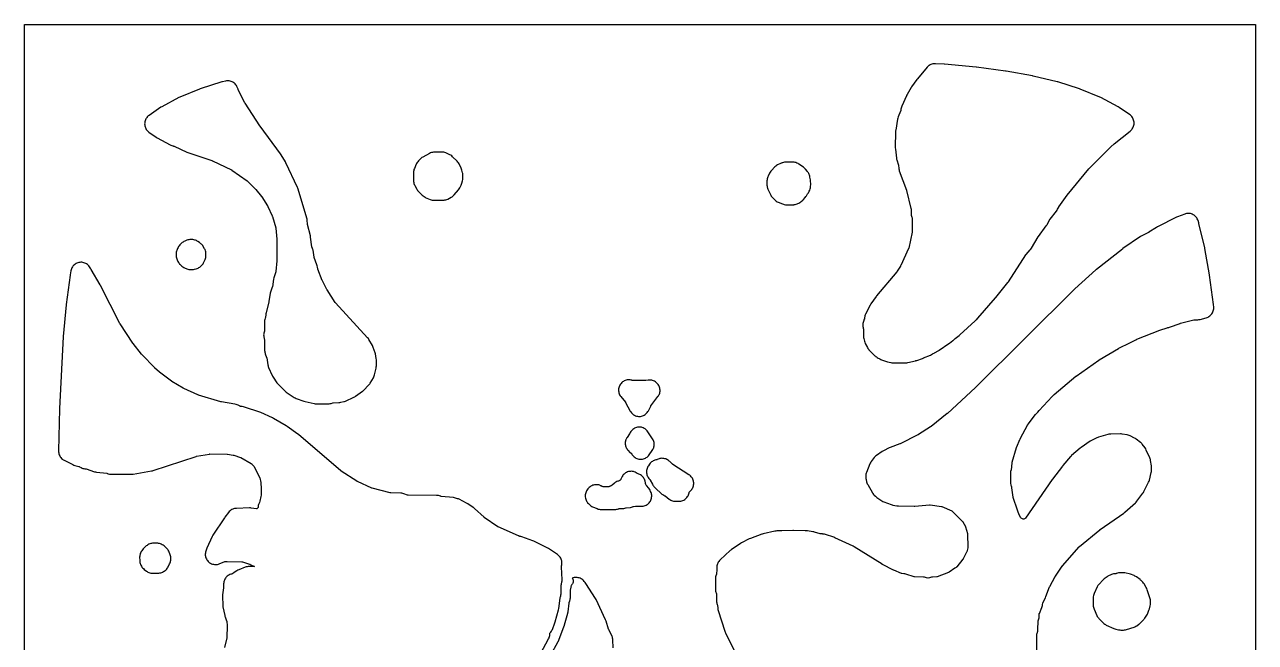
# Model space of a CAD drawing. Header units: millimetres. Extents: x 0 to 300, y 0 to 300.
# Drawn here: x 0 to 300, y 149.5 to 300 of the extents above; entities that cross this region are included whole.
import ezdxf

# ---------------------------------------------------------------- set-up
doc = ezdxf.new("R2010")
doc.units = ezdxf.units.MM
doc.layers.add('CUT', color=7, linetype='CONTINUOUS')

msp = doc.modelspace()

# ---------------------------------------------------------------- linework, layer by layer
at = {"layer": 'CUT'}
for points in [[(0, 0.0614), (0, 299.9386), (0.0029, 299.9971), (0.0614, 300), (299.9341, 300), (299.9926, 299.9971), (299.9954, 299.9386), (299.9954, 0.0614), (299.9926, 0.0029), (299.9341, 0), (0.0614, 0), (0.0029, 0.0029)], [(205.4371, 221.3111), (205.5585, 221.0992), (205.7, 220.9001), (205.7192, 220.8779), (205.7234, 220.8722), (205.77, 220.8195), (205.8602, 220.7157), (205.8821, 220.6929), (205.8894, 220.6846), (205.9189, 220.6545), (206.8856, 219.6463), (207.0473, 219.4921), (207.106, 219.4455), (207.2255, 219.3336), (207.3979, 219.1985), (207.4401, 219.1711), (207.4648, 219.1521), (207.6525, 219.0323), (207.6936, 219.011), (207.8402, 218.9047), (208.0792, 218.7512), (208.334, 218.6259), (208.3887, 218.6027), (208.4856, 218.5456), (208.666, 218.4488), (208.8538, 218.3672), (209.866, 217.9755), (210.0897, 217.9008), (210.3194, 217.8476), (211.0993, 217.7052), (211.3979, 217.6501), (211.6143, 217.6199), (211.6228, 217.6195), (211.6234, 217.6194), (211.6414, 217.6185), (211.7094, 217.615), (211.7104, 217.6149), (211.7176, 217.6146), (211.8326, 217.6087), (211.8733, 217.6084), (211.9333, 217.606), (212.0907, 217.6067), (214.0154, 217.5921), (214.1143, 217.5933), (214.2401, 217.5973), (214.2564, 217.5973), (214.2956, 217.5991), (214.8003, 217.6153), (215.0581, 217.6369), (215.3122, 217.685), (217.1233, 218.1262), (217.2173, 218.1563), (217.4349, 218.2147), (218.8879, 218.6983), (219.0715, 218.7675), (219.126, 218.7905), (220.7782, 219.4887), (221.0565, 219.6273), (221.3294, 219.7851), (221.4558, 219.8434), (221.6819, 219.9782), (221.7981, 220.0561), (222.8078, 220.6399), (222.9483, 220.7275), (225.3064, 222.308), (225.4604, 222.4199), (226.232, 223.0271), (226.3823, 223.1278), (226.6552, 223.3393), (226.8515, 223.5145), (227.7917, 224.2543), (227.8016, 224.262), (227.8042, 224.2641), (227.8147, 224.2724), (227.8169, 224.2741), (227.8185, 224.2753), (227.9666, 224.4015), (231.6825, 227.8254), (231.9734, 228.085), (232.0714, 228.1837), (232.0923, 228.203), (232.2781, 228.3934), (232.2965, 228.4144), (232.3801, 228.5003), (236.6789, 233.4129), (236.7562, 233.5057), (236.757, 233.5066), (236.7578, 233.5076), (239.6479, 237.1513), (239.7883, 237.347), (244.0281, 243.9009), (244.0308, 243.9049), (244.0752, 243.9638), (244.0861, 243.9765), (245.1337, 245.1544), (245.2841, 245.3407), (245.4159, 245.5406), (247.0438, 248.2855), (247.0787, 248.3408), (247.1165, 248.394), (249.0386, 250.9493), (249.167, 251.1373), (249.2778, 251.3362), (249.8669, 252.5172), (249.8767, 252.5355), (249.9252, 252.6108), (249.9379, 252.6272), (251.4903, 254.5333), (251.6551, 254.7605), (251.7933, 255.0048), (252.0617, 255.5481), (252.064, 255.5526), (252.1029, 255.6183), (252.1126, 255.6327), (254.0933, 258.424), (254.1109, 258.4478), (259.4246, 264.8613), (264.791, 270.2155), (265.5851, 270.9246), (269.4938, 274.0802), (269.6764, 274.2431), (269.8423, 274.423), (269.9898, 274.6183), (270.1174, 274.8271), (270.2241, 275.0474), (270.3087, 275.277), (270.3704, 275.5138), (270.4087, 275.7555), (270.4232, 275.9999), (270.4137, 276.2444), (270.3804, 276.4868), (270.3235, 276.7249), (270.2436, 276.9562), (270.1415, 277.1786), (270.0181, 277.39), (269.8746, 277.5882), (269.7124, 277.7715), (269.5331, 277.9381), (269.3384, 278.0863), (269.3142, 278.103), (269.3141, 278.103), (266.7952, 279.8325), (266.5556, 279.978), (262.2905, 282.2502), (262.0649, 282.3563), (257.3251, 284.3031), (257.1256, 284.3754), (251.8408, 286.0382), (251.6705, 286.0852), (245.8132, 287.4824), (245.6721, 287.5118), (239.2173, 288.663), (239.1029, 288.6807), (232.0273, 289.607), (231.9363, 289.6172), (224.2172, 290.3414), (224.1461, 290.3471), (222.0597, 290.4829), (221.8265, 290.4872), (221.5939, 290.4697), (221.3639, 290.4306), (221.1386, 290.3703), (220.9199, 290.2892), (220.7097, 290.1881), (220.5098, 290.0678), (220.3221, 289.9294), (220.148, 289.7742), (219.9891, 289.6034), (217.6336, 286.8206), (217.5123, 286.6653), (216.2153, 284.8624), (216.2146, 284.8614), (216.0808, 284.6546), (215.0922, 282.9482), (214.9772, 282.7245), (214.9751, 282.7197), (214.9587, 282.6879), (213.8004, 280.1209), (213.7081, 279.8854), (213.6402, 279.6418), (213.5972, 279.3926), (213.5971, 279.3919), (213.5542, 279.0373), (213.5516, 279.0195), (213.5434, 278.9819), (213.5316, 278.9452), (213.5249, 278.9286), (212.9256, 277.5354), (212.8228, 277.2499), (212.7554, 276.9541), (212.3175, 274.298), (212.2943, 274.1151), (212.2845, 273.931), (212.2222, 270.0052), (212.2386, 269.6776), (212.4907, 267.5021), (212.5298, 267.2651), (212.5915, 267.0329), (212.992, 265.7725), (212.9981, 265.751), (213.0162, 265.6562), (213.0184, 265.634), (213.0567, 265.0863), (213.0839, 264.8536), (213.1328, 264.6245), (213.2029, 264.401), (214.9247, 259.6969), (214.945, 259.6365), (214.9621, 259.575), (216.0461, 255.2192), (216.0504, 255.1998), (216.0622, 255.1151), (216.0634, 255.0953), (216.1038, 253.8764), (216.128, 253.603), (216.1819, 253.3339), (216.265, 253.0724), (216.3244, 252.9159), (216.3301, 252.8999), (216.3399, 252.8647), (216.3432, 252.8287), (216.3436, 252.8115), (216.3471, 249.6031), (216.3466, 249.5835), (216.338, 249.4996), (216.3345, 249.4803), (215.515, 245.5747), (215.51, 245.554), (215.4811, 245.4668), (215.4728, 245.4472), (213.562, 241.3171), (213.5301, 241.2533), (213.4945, 241.1915), (212.6981, 239.9015), (212.6498, 239.8292), (212.5963, 239.7606), (207.6625, 233.8922), (207.5547, 233.7545), (206.2911, 232.0182), (206.1774, 231.8477), (206.078, 231.6684), (204.9809, 229.4821), (204.8899, 229.2786), (204.8174, 229.0678), (204.7639, 228.8513), (204.73, 228.6309), (204.7056, 228.4063), (204.7024, 228.3836), (204.6797, 228.2872), (204.6725, 228.2654), (204.455, 227.6746), (204.3804, 227.4356), (204.3301, 227.1904), (204.3045, 226.9413), (204.304, 226.6909), (204.3285, 226.4418), (204.3779, 226.1963), (204.4258, 226.0074), (204.4304, 225.9866), (204.4428, 225.8953), (204.4439, 225.874), (204.4825, 224.0701), (204.5027, 223.8016), (204.5517, 223.5368), (204.7056, 222.8993), (204.7065, 222.8957), (204.7917, 222.6157), (204.9091, 222.3476)], [(29.2551, 275.8539), (29.2654, 275.6133), (29.2988, 275.3748), (29.3551, 275.1406), (29.4335, 274.9129), (29.5336, 274.6939), (29.6542, 274.4854), (29.7944, 274.2896), (29.9527, 274.1081), (30.1278, 273.9427), (30.318, 273.795), (32.0663, 272.5668), (32.3145, 272.4133), (35.4522, 270.7171), (35.6623, 270.6159), (35.8809, 270.5348), (36.1061, 270.4743), (36.2884, 270.4343), (36.3085, 270.4294), (36.3931, 270.4008), (36.412, 270.3926), (39.5606, 268.9271), (39.8189, 268.824), (45.6573, 266.861), (45.7217, 266.8373), (45.7847, 266.8098), (50.4138, 264.6324), (50.4187, 264.63), (50.4916, 264.588), (50.5075, 264.5774), (54.2668, 261.9268), (54.2711, 261.9237), (54.333, 261.8723), (54.3463, 261.8597), (56.3131, 259.91), (56.3554, 259.8659), (56.3954, 259.8196), (57.7728, 258.1409), (57.8183, 258.0818), (57.86, 258.0199), (59.2044, 255.8847), (59.2477, 255.8101), (59.2855, 255.7326), (60.3279, 253.3803), (60.3564, 253.3101), (60.3804, 253.2382), (61.2017, 250.4858), (61.2063, 250.4691), (61.221, 250.396), (61.2232, 250.3788), (61.5028, 247.7582), (61.5078, 247.695), (61.5095, 247.6317), (61.5095, 242.5539), (61.5079, 242.4912), (61.5029, 242.4287), (61.2317, 239.8586), (61.2293, 239.8403), (61.2132, 239.7625), (61.2082, 239.7448), (60.7685, 238.3278), (60.6897, 237.9948), (60.3848, 236.1515), (60.3811, 236.1322), (60.3587, 236.0507), (60.3521, 236.0323), (59.9909, 235.1069), (59.9025, 234.8357), (59.8456, 234.5561), (59.5604, 232.5871), (59.549, 232.521), (59.5338, 232.4557), (58.8411, 229.8127), (58.7893, 229.564), (58.763, 229.3113), (58.7334, 228.754), (58.7319, 228.7354), (58.7258, 228.6956), (58.7158, 228.6567), (58.7098, 228.639), (58.6414, 228.4526), (58.5603, 228.1865), (58.5092, 227.9131), (58.4888, 227.6357), (58.4504, 225.4638), (58.4502, 225.4584), (58.4449, 225.4064), (58.4397, 225.3798), (58.4336, 225.3564), (58.3586, 225.0969), (58.3042, 224.8696), (58.2714, 224.6383), (58.2603, 224.4049), (58.271, 224.1714), (58.3035, 223.94), (58.4491, 223.1667), (58.45, 223.1614), (58.4586, 223.0805), (58.4594, 223.062), (58.5022, 220.6087), (58.5151, 220.3943), (58.5464, 220.1818), (58.5959, 219.9728), (58.6631, 219.7688), (58.9744, 218.9446), (58.9805, 218.9272), (59.0012, 218.8503), (59.0047, 218.8322), (59.2922, 217.1065), (59.3356, 216.9), (59.3963, 216.6979), (59.4738, 216.5016), (60.3502, 214.5307), (60.4516, 214.3279), (60.571, 214.1351), (61.5017, 212.7742), (61.6433, 212.5867), (61.8019, 212.4134), (63.5885, 210.6355), (63.7854, 210.4592), (63.9999, 210.3048), (65.7366, 209.1881), (65.9708, 209.0547), (66.218, 208.9474), (68.0631, 208.2619), (68.4089, 208.1611), (70.5511, 207.701), (70.8075, 207.6597), (71.0668, 207.6453), (74.0046, 207.6344), (74.2476, 207.6454), (74.4883, 207.6799), (74.7246, 207.7376), (75.1289, 207.8575), (75.1341, 207.8589), (75.184, 207.8694), (75.2102, 207.8725), (75.2339, 207.8738), (76.5848, 207.9157), (76.8476, 207.9378), (77.1066, 207.9874), (77.7757, 208.1527), (77.9905, 208.216), (78.1988, 208.2984), (80.242, 209.2141), (80.4714, 209.3315), (80.6875, 209.4718), (82.3684, 210.6911), (82.5298, 210.8186), (82.6801, 210.959), (83.8534, 212.1482), (83.9944, 212.3036), (84.1218, 212.4703), (84.2348, 212.6471), (85.005, 213.9713), (85.1178, 214.1893), (85.2088, 214.4174), (85.2769, 214.6532), (85.6767, 216.3453), (85.7233, 216.6012), (85.743, 216.8607), (85.7724, 218.0952), (85.7641, 218.3676), (85.7261, 218.6374), (85.503, 219.7714), (85.4201, 220.0842), (84.9833, 221.3857), (84.8903, 221.6223), (84.7737, 221.8483), (83.9337, 223.2908), (83.7837, 223.5187), (83.6098, 223.729), (75.7542, 232.2344), (75.7505, 232.2386), (75.699, 232.3045), (75.6883, 232.3202), (73.7125, 235.3876), (73.6804, 235.4405), (73.651, 235.4949), (72.5842, 237.6033), (72.5611, 237.6516), (72.5403, 237.7009), (71.4619, 240.4115), (71.4561, 240.427), (71.4458, 240.4613), (71.4393, 240.4935), (71.4359, 240.5175), (71.3893, 240.9248), (71.3375, 241.2201), (71.2506, 241.5072), (70.611, 243.2386), (70.6052, 243.2555), (70.5855, 243.3301), (70.5821, 243.3477), (70.3041, 245.03), (70.2573, 245.2504), (70.1909, 245.4658), (70.1054, 245.6743), (70.0509, 245.7919), (70.0432, 245.8095), (70.0298, 245.8485), (70.0204, 245.8886), (70.0174, 245.9075), (69.715, 248.2546), (69.6542, 248.5671), (68.9326, 251.3283), (68.9282, 251.3471), (68.9155, 251.4291), (68.9141, 251.4483), (68.8707, 252.2973), (68.8381, 252.5921), (68.7707, 252.8809), (66.6751, 259.9443), (66.6122, 260.1295), (66.5349, 260.3093), (63.6464, 266.3662), (63.5512, 266.5466), (62.5442, 268.2787), (62.3917, 268.5103), (57.393, 275.2577), (57.372, 275.287), (57.3518, 275.317), (53.7463, 280.856), (53.7111, 280.9135), (53.6792, 280.973), (52.0893, 284.1514), (52.068, 284.1962), (52.0487, 284.2418), (51.8483, 284.7425), (51.7498, 284.9584), (51.6312, 285.164), (51.4937, 285.3574), (51.3384, 285.5369), (51.1669, 285.7009), (50.9806, 285.8478), (50.7811, 285.9765), (50.5704, 286.0856), (50.3503, 286.1743), (50.1227, 286.2417), (49.8898, 286.2872), (49.6536, 286.3104), (49.4163, 286.3112), (49.18, 286.2894), (48.9468, 286.2453), (48.246, 286.078), (48.0757, 286.031), (42.8172, 284.3754), (42.6173, 284.303), (37.8427, 282.34), (37.6182, 282.2343), (33.424, 280.0004), (33.184, 279.8547), (30.3398, 277.9015), (30.1481, 277.7557), (29.9712, 277.5922), (29.811, 277.4125), (29.6688, 277.2181), (29.5459, 277.011), (29.4435, 276.793), (29.3626, 276.5661), (29.3039, 276.3326), (29.268, 276.0944)], [(96.9071, 258.4505), (97.1179, 258.2599), (97.349, 258.0944), (97.6051, 257.9322), (97.8264, 257.8073), (98.0592, 257.7056), (98.8838, 257.394), (99.0989, 257.3237), (99.3196, 257.2731), (99.5439, 257.2427), (99.7701, 257.2327), (101.997, 257.2352), (102.2322, 257.2466), (102.4653, 257.28), (102.6942, 257.3352), (102.9169, 257.4117), (103.1314, 257.5088), (103.9604, 257.9323), (104.175, 258.0556), (104.3764, 258.1996), (104.5625, 258.3628), (104.7316, 258.5436), (105.7702, 259.7709), (105.9465, 260.0058), (106.0939, 260.2598), (106.395, 260.8566), (106.5067, 261.1125), (106.5891, 261.3793), (106.7332, 261.9586), (106.7877, 262.251), (106.8071, 262.5477), (106.8115, 263.3234), (106.8042, 263.5292), (106.78, 263.7337), (106.739, 263.9355), (106.5931, 264.5281), (106.5092, 264.8007), (106.3948, 265.0619), (105.8823, 266.0716), (105.7525, 266.2973), (105.6, 266.5082), (105.4263, 266.7022), (104.3212, 267.8142), (104.1108, 268.0032), (103.8804, 268.1672), (103.6329, 268.3042), (102.8408, 268.6858), (102.6345, 268.774), (102.4211, 268.8433), (102.2023, 268.8933), (101.98, 268.9234), (101.7558, 268.9335), (99.9099, 268.9335), (99.6623, 268.9212), (99.4172, 268.8844), (99.1769, 268.8236), (98.9439, 268.7393), (98.7203, 268.6323), (97.0696, 267.7393), (96.8609, 267.6128), (96.6655, 267.4667), (96.4854, 267.3022), (95.9678, 266.7811), (95.8075, 266.6035), (95.6649, 266.4113), (95.5414, 266.2064), (95.438, 265.9906), (94.9965, 264.9437), (94.9109, 264.7083), (94.8493, 264.4656), (94.8122, 264.2179), (94.8001, 263.9677), (94.8038, 262.0146), (94.8154, 261.7787), (94.8493, 261.5448), (94.905, 261.3152), (94.9822, 261.0919), (95.0801, 260.8769), (95.5212, 260.0184), (95.6482, 259.7992), (95.7968, 259.594), (95.9654, 259.4049)], [(181.0558, 260.1867), (181.0593, 260.1723), (181.1333, 259.9544), (181.227, 259.7443), (181.8728, 258.459), (182.0049, 258.2276), (182.1609, 258.0117), (182.3389, 257.8135), (182.3414, 257.8111), (182.8526, 257.2998), (183.0315, 257.1375), (183.2252, 256.9931), (183.4319, 256.8682), (183.6497, 256.7637), (184.6932, 256.3241), (184.7008, 256.3209), (184.935, 256.2357), (185.1765, 256.1742), (185.423, 256.1371), (185.672, 256.1247), (187.2689, 256.125), (187.5203, 256.1378), (187.5995, 256.1499), (187.6274, 256.1513), (187.8556, 256.1846), (188.0799, 256.2389), (188.2981, 256.3135), (188.5086, 256.408), (188.7381, 256.524), (188.931, 256.6325), (189.1135, 256.7576), (189.2842, 256.8983), (189.6543, 257.2319), (189.8215, 257.3976), (190.2915, 257.9093), (190.4439, 258.0919), (190.5782, 258.2881), (190.8569, 258.7399), (190.9187, 258.8215), (191.0604, 259.0589), (191.0798, 259.1014), (191.1189, 259.1648), (191.2586, 259.4245), (191.3668, 259.6989), (191.4643, 259.9965), (191.526, 260.2194), (191.5669, 260.447), (191.5866, 260.6774), (191.5983, 260.9774), (191.5997, 261.1223), (191.5838, 261.9598), (191.5639, 262.2303), (191.5148, 262.4971), (191.5071, 262.5293), (191.5031, 262.551), (191.4271, 262.8614), (191.41, 262.9328), (191.4081, 262.9393), (191.3686, 263.1005), (191.3073, 263.3106), (191.2279, 263.5145), (191.1309, 263.7107), (191.0397, 263.8767), (190.9312, 264.0558), (190.808, 264.2253), (190.3673, 264.7811), (190.2045, 264.9668), (190.0242, 265.1355), (189.8282, 265.2856), (188.7519, 266.0283), (188.5246, 266.1679), (188.2838, 266.2824), (188.2637, 266.2907), (188.0302, 266.3736), (187.7896, 266.4329), (187.5443, 266.4681), (187.2967, 266.4789), (185.4344, 266.4676), (185.2053, 266.4557), (184.9783, 266.4228), (184.7552, 266.3693), (184.538, 266.2955), (184.5181, 266.2866), (184.4914, 266.2776), (184.2754, 266.1808), (183.5352, 265.8058), (183.3039, 265.6728), (183.0882, 265.5158), (182.8904, 265.3368), (182.887, 265.3333), (182.0576, 264.4978), (181.8809, 264.2998), (181.7262, 264.0842), (181.5953, 263.8534), (181.2186, 263.0991), (181.2156, 263.0932), (181.1219, 262.8814), (181.0481, 262.662), (180.995, 262.4366), (180.963, 262.2073), (180.9523, 261.9759), (180.9524, 260.8945), (180.9632, 260.6634), (180.9952, 260.4344), (181.0483, 260.2093)], [(37.6335, 241.867), (37.7929, 241.6858), (37.7944, 241.6842), (38.1612, 241.3057), (38.3502, 241.1299), (38.5564, 240.9744), (38.7774, 240.8411), (39.0111, 240.7312), (39.5382, 240.5159), (39.764, 240.436), (39.9965, 240.3782), (40.2334, 240.3428), (40.4726, 240.3303), (40.7759, 240.3289), (40.9859, 240.3369), (41.1944, 240.3624), (41.4001, 240.4053), (41.8021, 240.507), (42.0413, 240.5804), (42.272, 240.6774), (42.4918, 240.797), (42.6985, 240.9379), (42.8875, 241.0811), (43.0642, 241.2282), (43.2266, 241.391), (43.3734, 241.568), (43.5033, 241.7577), (43.6153, 241.9585), (43.9369, 242.6038), (44.0298, 242.8139), (44.103, 243.0316), (44.156, 243.2551), (44.1882, 243.4825), (44.1994, 243.712), (44.2006, 244.1368), (44.1869, 244.4051), (44.1445, 244.6703), (44.0739, 244.9295), (43.9759, 245.1796), (43.8516, 245.4178), (43.5166, 245.9835), (43.4012, 246.1608), (43.2712, 246.3277), (43.1275, 246.483), (42.9871, 246.6226), (42.8064, 246.7854), (42.6108, 246.9299), (42.2579, 247.1649), (42.0701, 247.2784), (41.8731, 247.375), (41.6684, 247.4539), (41.5248, 247.5021), (41.2759, 247.5717), (41.0212, 247.6151), (40.7634, 247.6321), (40.5059, 247.6357), (40.2616, 247.6271), (40.0193, 247.5947), (39.7814, 247.5389), (39.55, 247.4601), (39.074, 247.2714), (38.8447, 247.1668), (38.627, 247.0397), (38.4233, 246.8913), (38.2355, 246.7232), (37.8398, 246.3312), (37.6695, 246.1444), (37.5189, 245.9414), (37.3895, 245.7242), (37.2828, 245.4951), (37.0882, 245.0154), (37.0837, 245.0044), (37.0036, 244.7757), (36.946, 244.5404), (36.9114, 244.3005), (36.9003, 244.0585), (36.9007, 243.889), (36.9125, 243.6523), (36.9466, 243.4178), (37.0028, 243.1876), (37.0088, 243.1703), (37.0118, 243.1583), (37.0886, 242.9391), (37.2697, 242.4903), (37.3706, 242.2712), (37.4923, 242.0627)], [(145.5443, 212.7811), (145.3727, 212.6022), (145.2198, 212.4073), (145.0868, 212.1982), (144.9753, 211.9769), (144.8861, 211.7457), (144.8203, 211.5068), (144.7785, 211.2625), (144.7611, 211.0154), (144.7682, 210.7677), (144.7998, 210.5219), (144.8556, 210.2805), (144.935, 210.0457), (145.0372, 209.82), (145.1613, 209.6055), (145.3061, 209.4044), (146.4258, 208.0004), (146.4291, 207.9962), (146.4748, 207.9282), (146.4842, 207.9121), (147.6192, 205.8514), (147.7488, 205.6414), (147.8984, 205.4452), (148.0667, 205.2647), (148.2519, 205.1017), (148.4523, 204.9577), (148.6659, 204.8342), (148.8906, 204.7323), (149.1243, 204.6531), (149.3646, 204.5973), (149.6093, 204.5655), (149.856, 204.5579), (150.1021, 204.5747), (150.3454, 204.6157), (150.5835, 204.6805), (150.8141, 204.7684), (151.0348, 204.8786), (151.2437, 205.0101), (151.4385, 205.1615), (151.6175, 205.3313), (151.7788, 205.518), (151.921, 205.7197), (152.0426, 205.9344), (152.6103, 207.0633), (152.6186, 207.0789), (152.6592, 207.1437), (152.6696, 207.158), (154.3708, 209.3769), (154.509, 209.5764), (154.6271, 209.7884), (154.7241, 210.0108), (154.7991, 210.2416), (154.8514, 210.4786), (154.8805, 210.7196), (154.886, 210.9622), (154.868, 211.2042), (154.8266, 211.4433), (154.7623, 211.6773), (154.6755, 211.9039), (154.5672, 212.1211), (154.4383, 212.3267), (154.2901, 212.5189), (154.124, 212.6958), (153.9415, 212.8558), (153.7444, 212.9973), (153.5344, 213.119), (153.3137, 213.2198), (153.0842, 213.2988), (152.8481, 213.3551), (152.6077, 213.3882), (152.3652, 213.3979), (152.123, 213.384), (152.0092, 213.3719), (151.3829, 213.3247), (151.3336, 213.322), (151.2842, 213.3214), (148.1132, 213.3455), (148.0919, 213.3463), (148.0003, 213.3574), (147.9794, 213.3618), (147.8424, 213.3946), (147.5989, 213.4402), (147.352, 213.4616), (147.1042, 213.4584), (146.858, 213.4306), (146.6157, 213.3787), (146.3798, 213.303), (146.1525, 213.2043), (145.9361, 213.0836), (145.7327, 212.942)], [(148.7988, 194.545), (149.0053, 194.4218), (149.2227, 194.319), (149.4489, 194.2375), (149.6819, 194.1782), (149.9196, 194.1415), (150.1596, 194.1278), (150.3999, 194.1373), (150.6381, 194.1698), (150.8722, 194.225), (151.0998, 194.3025), (151.319, 194.4014), (151.5276, 194.521), (151.7238, 194.6601), (151.9057, 194.8173), (152.0716, 194.9913), (152.2201, 195.1805), (152.9947, 196.2715), (153.1289, 196.4821), (153.2415, 196.7051), (153.3313, 196.9382), (153.3973, 197.1791), (153.439, 197.4254), (153.4558, 197.6746), (153.4478, 197.9243), (153.4148, 198.1719), (153.3574, 198.4149), (153.2759, 198.6511), (153.1713, 198.8779), (153.0446, 199.0931), (151.9044, 200.8257), (151.7603, 201.0228), (151.5978, 201.205), (151.4182, 201.3704), (151.2234, 201.5176), (151.0151, 201.645), (150.7954, 201.7515), (150.5664, 201.836), (150.3302, 201.8979), (150.0891, 201.9363), (149.8453, 201.9511), (149.6014, 201.9421), (149.3594, 201.9093), (149.1218, 201.853), (148.8909, 201.7738), (148.6687, 201.6725), (148.4575, 201.55), (148.2593, 201.4075), (148.0759, 201.2463), (147.9091, 201.068), (147.7605, 200.8743), (147.6315, 200.667), (147.5233, 200.4481), (147.5225, 200.4462), (147.5142, 200.4282), (147.474, 200.3565), (147.463, 200.3399), (146.8413, 199.4504), (146.7122, 199.2452), (146.7115, 199.2438), (146.7106, 199.2425), (146.675, 199.1711), (146.6035, 199.0284), (146.6024, 199.0255), (146.601, 199.0228), (146.5674, 198.9345), (146.5164, 198.8022), (146.5152, 198.7976), (146.5135, 198.7933), (146.4873, 198.6969), (146.4516, 198.5685), (146.4506, 198.5624), (146.4489, 198.5564), (146.4319, 198.4556), (146.4098, 198.3297), (146.4092, 198.3219), (146.4079, 198.3143), (146.4007, 198.2114), (146.3913, 198.088), (146.3915, 198.0786), (146.3908, 198.0694), (146.3938, 197.9661), (146.3963, 197.8456), (146.3976, 197.8347), (146.3979, 197.8239), (146.4109, 197.7217), (146.4247, 197.6048), (146.4274, 197.5925), (146.4289, 197.5803), (146.4518, 197.4805), (146.4764, 197.3679), (146.4807, 197.3545), (146.4838, 197.341), (146.5161, 197.2446), (146.5507, 197.1371), (146.5569, 197.1227), (146.5618, 197.1081), (146.603, 197.0163), (146.647, 196.9146), (146.6554, 196.8996), (146.6623, 196.8841), (146.7118, 196.7976), (146.7645, 196.7025), (146.7751, 196.687), (146.7843, 196.671), (146.8414, 196.5907), (146.9019, 196.5028), (146.915, 196.4872), (146.9266, 196.4709), (146.9906, 196.3975), (147.0581, 196.3173), (147.0737, 196.302), (147.0879, 196.2857), (147.1578, 196.2198), (147.2314, 196.1478), (147.2497, 196.1331), (147.2665, 196.1172), (147.3826, 196.0181), (147.3885, 196.0123), (147.9774, 195.4063), (147.989, 195.3938), (148.0337, 195.3392), (148.0436, 195.3254), (148.118, 195.2165), (148.2631, 195.0248), (148.426, 194.8479), (148.6051, 194.6875)], [(155.1446, 185.7574), (155.3351, 185.6222), (155.5373, 185.5054), (156.0413, 185.2448), (156.0579, 185.2357), (156.1237, 185.1933), (156.1389, 185.1819), (157.0919, 184.4307), (157.2832, 184.294), (157.4865, 184.1759), (157.7, 184.0773), (157.9219, 183.9993), (158.1501, 183.9425), (158.3826, 183.9073), (158.6174, 183.8942), (159.4628, 183.8867), (159.714, 183.8971), (159.9629, 183.9327), (160.2069, 183.9931), (160.4437, 184.0777), (160.6707, 184.1857), (160.8858, 184.3159), (161.0867, 184.4671), (161.2713, 184.6376), (161.438, 184.8259), (161.5848, 185.0299), (161.7105, 185.2477), (161.8136, 185.477), (161.8932, 185.7155), (161.9484, 185.9607), (161.9504, 185.9721), (161.954, 185.9902), (161.9638, 186.0266), (161.9862, 186.0569), (161.9982, 186.0709), (162.4517, 186.5777), (162.6031, 186.7643), (162.736, 186.9645), (162.849, 187.1766), (162.9411, 187.3985), (163.0114, 187.6282), (163.0595, 187.8637), (163.0846, 188.1026), (163.0868, 188.3429), (163.0658, 188.5822), (163.022, 188.8185), (162.9556, 189.0494), (162.8675, 189.2729), (162.7582, 189.487), (162.629, 189.6895), (162.4809, 189.8787), (162.3153, 190.0528), (162.1337, 190.2102), (161.9379, 190.3495), (157.9987, 192.8747), (157.9844, 192.8843), (157.9281, 192.9278), (157.9151, 192.9392), (157.2514, 193.5488), (157.1122, 193.6768), (157.099, 193.6888), (156.9148, 193.8424), (156.7168, 193.9776), (156.5067, 194.0933), (156.2864, 194.1882), (156.0581, 194.2617), (155.8238, 194.3129), (155.5857, 194.3414), (155.3459, 194.347), (155.1068, 194.3295), (154.8703, 194.2893), (154.6389, 194.2265), (154.4145, 194.1419), (154.1992, 194.0362), (154.1383, 194.0025), (154.095, 193.9975), (153.8659, 193.9597), (153.6412, 193.9008), (153.4229, 193.8213), (153.213, 193.7219), (153.0132, 193.6034), (152.8253, 193.467), (152.6508, 193.3136), (152.4914, 193.1448), (152.3482, 192.9618), (152.3309, 192.9374), (152.0455, 192.5354), (151.909, 192.3209), (151.7951, 192.0936), (151.7048, 191.856), (151.6391, 191.6104), (151.5987, 191.3594), (151.584, 191.1057), (151.5951, 190.8517), (151.632, 190.6002), (151.6942, 190.3537), (151.7811, 190.1148), (151.8919, 189.886), (152.0253, 189.6696), (152.18, 189.4679), (152.422, 189.1834), (152.437, 189.1647), (152.4917, 189.082), (152.5031, 189.0609), (153.0118, 188.0428), (153.1242, 187.8416), (153.2547, 187.6516), (153.4021, 187.4745), (153.9032, 186.9257), (154.0314, 186.7953), (154.9676, 185.9098)], [(136.7636, 184.4023), (136.8482, 184.1643), (136.9564, 183.9361), (137.087, 183.72), (137.2388, 183.5182), (137.4102, 183.3327), (137.6821, 183.0666), (137.8575, 182.9104), (138.0468, 182.7714), (138.2483, 182.6508), (138.4603, 182.5496), (139.565, 182.0844), (139.798, 181.9997), (140.0382, 181.9384), (140.2834, 181.9013), (140.3342, 181.8986), (140.3963, 181.8898), (140.6335, 181.8788), (143.8833, 181.8824), (144.1081, 181.8927), (144.331, 181.9233), (144.5503, 181.9737), (144.7642, 182.0437), (144.8566, 182.0786), (144.8757, 182.0853), (144.9181, 182.0962), (144.9614, 182.1025), (144.9817, 182.1038), (145.8555, 182.1354), (146.0888, 182.1548), (146.3192, 182.196), (146.5448, 182.2585), (146.6049, 182.2814), (147.6468, 182.3924), (147.8914, 182.4308), (148.1309, 182.4932), (148.3631, 182.5789), (148.3798, 182.5861), (148.9318, 182.6609), (149.6183, 182.6757), (150.3223, 182.6658), (150.5659, 182.6743), (150.8075, 182.7065), (151.0448, 182.762), (151.2756, 182.8404), (151.4976, 182.9409), (151.7089, 183.0625), (151.9072, 183.2041), (152.0909, 183.3644), (152.258, 183.5417), (152.4071, 183.7346), (152.5367, 183.941), (152.6456, 184.159), (152.7328, 184.3867), (152.7973, 184.6217), (152.8387, 184.8619), (152.8565, 185.105), (152.8505, 185.3486), (152.8208, 185.5906), (152.7677, 185.8284), (152.6917, 186.06), (152.5935, 186.2831), (152.5881, 186.2939), (152.4478, 186.5747), (152.2968, 186.836), (152.1155, 187.0773), (151.5969, 187.6867), (151.558, 187.7347), (151.5461, 187.7503), (151.479, 187.8471), (151.4245, 187.9451), (151.3799, 188.048), (151.3458, 188.1548), (151.3223, 188.2644), (151.3023, 188.4429), (151.3008, 188.4427), (151.2855, 188.5822), (151.2377, 188.8133), (151.1682, 189.0389), (151.0779, 189.2569), (150.9673, 189.4655), (150.8376, 189.6627), (150.6898, 189.8468), (150.5254, 190.0161), (150.3457, 190.1692), (150.1524, 190.3046), (149.9472, 190.4212), (149.7319, 190.5179), (149.518, 190.5907), (149.4107, 190.6333), (149.3124, 190.6839), (149.1636, 190.7799), (149.1621, 190.7775), (149.056, 190.8459), (148.8382, 190.9578), (148.6106, 191.0479), (148.3752, 191.1153), (148.1343, 191.1593), (147.8903, 191.1796), (147.6454, 191.1759), (147.4022, 191.1482), (147.1627, 191.0969), (146.9295, 191.0224), (146.7046, 190.9255), (146.4904, 190.807), (146.2887, 190.6682), (146.1016, 190.5102), (145.9308, 190.3347), (145.778, 190.1434), (145.6447, 189.938), (145.5321, 189.7206), (145.4658, 189.5546), (145.4655, 189.5548), (145.4009, 189.3927), (145.3511, 189.2958), (145.2923, 189.2041), (145.2249, 189.1186), (145.1496, 189.0398), (145.0671, 188.9687), (144.9782, 188.9058), (144.8836, 188.8517), (144.7843, 188.8069), (144.676, 188.7701), (144.6307, 188.7571), (144.371, 188.6669), (144.1229, 188.5487), (143.8892, 188.4039), (143.6728, 188.2344), (143.2223, 187.8396), (143.1799, 187.8042), (143.1662, 187.7932), (143.0811, 187.731), (142.9909, 187.6766), (142.9755, 187.6682), (142.9264, 187.6429), (142.7381, 187.5509), (142.6865, 187.5272), (142.67, 187.52), (142.5688, 187.4815), (142.4695, 187.4538), (142.3682, 187.4352), (142.2604, 187.4254), (142.2424, 187.4245), (142.1856, 187.4232), (141.1939, 187.4232), (141.1318, 187.4248), (141.1121, 187.4258), (140.9944, 187.4375), (140.8839, 187.4597), (140.7762, 187.4928), (140.6723, 187.5364), (140.552, 187.6016), (140.5137, 187.6224), (140.5126, 187.6206), (140.4963, 187.6285), (140.4008, 187.6802), (140.1715, 187.7764), (139.9338, 187.8493), (139.69, 187.8982), (139.4425, 187.9227), (139.1939, 187.9225), (138.9465, 187.8976), (138.7028, 187.8482), (138.4652, 187.7749), (138.236, 187.6783), (138.0176, 187.5595), (137.8121, 187.4195), (137.6215, 187.2598), (137.4477, 187.0819), (137.2924, 186.8877), (137.1572, 186.679), (136.9902, 186.3907), (136.8742, 186.1648), (136.7817, 185.9283), (136.7137, 185.6837), (136.6709, 185.4334), (136.6537, 185.1801), (136.6622, 184.9263), (136.6965, 184.6748), (136.7561, 184.4279), (136.7601, 184.4165)], [(30.747, 166.4061), (30.9825, 166.3743), (31.2199, 166.365), (32.5285, 166.3759), (32.754, 166.388), (32.9774, 166.4203), (33.1971, 166.4727), (33.411, 166.5447), (33.6177, 166.6357), (33.8408, 166.7463), (34.044, 166.859), (34.2358, 166.9901), (34.4146, 167.1384), (34.5788, 167.3027), (34.7271, 167.4815), (34.8582, 167.6732), (34.9709, 167.8764), (35.3538, 168.6491), (35.4462, 168.8594), (35.519, 169.0773), (35.5714, 169.301), (35.6031, 169.5285), (35.6137, 169.758), (35.6139, 170.1137), (35.6027, 170.3512), (35.569, 170.5865), (35.5131, 170.8176), (35.4354, 171.0423), (35.253, 171.4991), (35.1472, 171.7291), (35.0188, 171.9473), (34.8689, 172.1514), (34.6992, 172.3393), (34.2099, 172.8285), (34.0066, 173.0108), (33.7845, 173.1698), (33.5464, 173.3036), (33.3186, 173.4158), (33.1076, 173.5079), (32.8891, 173.5801), (32.6649, 173.632), (32.4368, 173.663), (32.2069, 173.6729), (31.4224, 173.6706), (31.1906, 173.6591), (30.961, 173.6262), (30.7353, 173.5722), (30.5157, 173.4975), (30.3039, 173.4027), (30.0657, 173.2826), (29.8324, 173.1487), (29.6149, 172.9906), (29.4157, 172.81), (28.8763, 172.2657), (28.6974, 172.0644), (28.5411, 171.8452), (28.4094, 171.6103), (28.298, 171.3841), (28.2049, 171.1704), (28.1321, 170.949), (28.0803, 170.7217), (28.0498, 170.4906), (28.041, 170.2577), (28.048, 169.4721), (28.0619, 169.2296), (28.0993, 168.9896), (28.1599, 168.7544), (28.2429, 168.5261), (28.3478, 168.307), (28.465, 168.0897), (28.6011, 167.8663), (28.7598, 167.6584), (28.9393, 167.4682), (29.1377, 167.2978), (29.6717, 166.8857), (29.8665, 166.7497), (30.0733, 166.6327), (30.2903, 166.5359), (30.5156, 166.4601)], [(260.5905, 157.8075), (260.6838, 157.5654), (261.3657, 156.0371), (261.4673, 155.8346), (261.5868, 155.6421), (261.7232, 155.4613), (261.8755, 155.2935), (261.8771, 155.2919), (262.9114, 154.2512), (263.0797, 154.0966), (263.2615, 153.9581), (263.4551, 153.8367), (263.659, 153.7335), (265.5295, 152.8921), (265.7451, 152.8069), (265.9676, 152.742), (266.6314, 152.5815), (266.9241, 152.529), (267.2209, 152.5115), (267.8168, 152.512), (268.079, 152.526), (268.3383, 152.5674), (268.5918, 152.6358), (270.4155, 153.2322), (270.6461, 153.3205), (270.867, 153.4311), (271.0758, 153.5629), (271.5872, 153.9223), (271.7627, 154.0577), (271.9256, 154.208), (272.7749, 155.0651), (272.922, 155.2271), (273.0543, 155.4014), (273.4097, 155.9145), (273.5579, 156.1568), (273.6776, 156.4142), (274.0587, 157.3726), (274.1656, 157.7088), (274.3392, 158.4267), (274.3918, 158.7194), (274.4092, 159.0163), (274.4087, 159.6132), (274.3948, 159.8747), (274.3536, 160.1333), (274.2856, 160.3862), (273.6509, 162.3326), (273.5423, 162.6088), (273.4017, 162.8702), (272.8582, 163.7512), (272.7046, 163.9725), (272.5281, 164.176), (272.1694, 164.5472), (272.0264, 164.6839), (271.873, 164.8088), (271.022, 165.4479), (270.8409, 165.5719), (270.6496, 165.6795), (270.4496, 165.7699), (269.5517, 166.1293), (269.208, 166.2387), (268.4961, 166.4102), (268.2031, 166.4625), (267.9059, 166.4796), (267.1299, 166.4781), (266.8773, 166.4648), (266.6274, 166.4261), (266.3827, 166.3623), (266.1457, 166.2741), (266.1321, 166.2683), (266.1271, 166.2662), (266.0811, 166.2507), (266.0524, 166.2465), (266.0281, 166.2444), (265.6906, 166.224), (265.4398, 166.1961), (265.193, 166.1431), (264.9529, 166.0654), (264.7218, 165.964), (264.2321, 165.7188), (264.0504, 165.6181), (263.8776, 165.5027), (263.1347, 164.9605), (262.9699, 164.8292), (262.8167, 164.6845), (261.8836, 163.7254), (261.7374, 163.5613), (261.6062, 163.385), (261.491, 163.1978), (261.3927, 163.0013), (260.6763, 161.3967), (260.6742, 161.3921), (260.58, 161.147), (260.5119, 160.8935), (260.4708, 160.6341), (260.4571, 160.3719), (260.4577, 158.6127), (260.4714, 158.3522), (260.5122, 158.0945), (260.5796, 157.8425), (260.5843, 157.8302)]]:
    msp.add_lwpolyline(points, close=True, dxfattribs=at)
for points in [[(246.7102, 144.9307), (246.753, 151.4922), (246.7534, 151.509), (246.7569, 151.5452), (246.7637, 151.5811), (246.7678, 151.5969), (246.8923, 152.0376), (246.9417, 152.246), (246.973, 152.4579), (246.9861, 152.6716), (247.0223, 154.6461), (247.0232, 154.6666), (247.0288, 154.7103), (247.0391, 154.7531), (247.0455, 154.7725), (247.1326, 155.0143), (247.2055, 155.2538), (247.2541, 155.4994), (247.2779, 155.7487), (247.3108, 156.4785), (247.3112, 156.484), (247.3175, 156.533), (247.3265, 156.5611), (247.3355, 156.5842), (247.9454, 158.0358), (248.0272, 158.2598), (248.0873, 158.4906), (248.1251, 158.7261), (248.1639, 159.073), (248.1662, 159.09), (248.1737, 159.1263), (248.1874, 159.1601), (248.1951, 159.1758), (248.8252, 160.3933), (248.9448, 160.6619), (249.8315, 163.0181), (249.8333, 163.0225), (249.8639, 163.089), (249.8717, 163.1036), (251.2285, 165.5206), (251.2524, 165.5612), (251.2778, 165.6008), (252.9137, 168.0416), (252.9575, 168.1027), (253.0051, 168.1609), (257.032, 172.7826), (257.0354, 172.7864), (257.0916, 172.8416), (257.1051, 172.8533), (262.0594, 176.9488), (262.0992, 176.9803), (262.1403, 177.0101), (267.9178, 181.0104), (268.1631, 181.204), (270.7592, 183.5303), (270.9277, 183.6964), (271.0798, 183.8776), (272.5813, 185.8495), (272.7128, 186.0398), (272.8261, 186.2415), (273.9708, 188.5192), (274.0843, 188.7816), (274.1672, 189.0553), (274.6127, 190.9013), (274.6592, 191.1471), (274.6808, 191.3963), (274.7037, 192.0191), (274.7001, 192.2725), (274.6709, 192.5243), (274.4501, 193.8404), (274.4069, 194.045), (274.3467, 194.2454), (274.27, 194.44), (273.4145, 196.3696), (273.2806, 196.6293), (273.1174, 196.8717), (272.4386, 197.7624), (272.3004, 197.9283), (272.1485, 198.0816), (271.9839, 198.2213), (270.9681, 199.0104), (270.7651, 199.1525), (270.549, 199.2739), (269.4516, 199.8205), (269.2237, 199.9201), (268.987, 199.9967), (268.7439, 200.0493), (267.5111, 200.2527), (267.2977, 200.2785), (267.083, 200.2859), (264.7327, 200.2659), (264.501, 200.2532), (264.2716, 200.2191), (264.0463, 200.1638), (261.7871, 199.4971), (261.5767, 199.4247), (261.3736, 199.3339), (260.0344, 198.662), (259.7574, 198.4999), (257.5521, 197.0123), (257.323, 196.8377), (255.2058, 195.0224), (255.0672, 194.8941), (254.9386, 194.7557), (253.0701, 192.5855), (252.97, 192.4614), (250.5599, 189.2716), (250.4956, 189.1826), (243.9907, 179.7377), (243.9796, 179.7223), (243.9533, 179.6914), (243.9169, 179.6735), (243.8992, 179.6664), (243.5405, 179.5329), (243.5235, 179.527), (243.4863, 179.5172), (243.4499, 179.5294), (243.4333, 179.5364), (242.8852, 179.7816), (242.8677, 179.79), (242.8317, 179.8108), (242.8073, 179.8444), (242.7972, 179.861), (242.4872, 180.3975), (242.1881, 181.264), (241.6005, 182.9665), (241.3778, 183.6115), (241.0544, 184.5484), (240.9698, 184.8021), (240.9563, 184.859), (240.9534, 184.8777), (240.6522, 187.1471), (240.6158, 187.3541), (240.5622, 187.5573), (240.4917, 187.7552), (240.4359, 187.8933), (240.3867, 188.1843), (240.3775, 189.8765), (240.3749, 190.3571), (240.3739, 190.5396), (240.3729, 190.726), (240.3738, 191.1395), (240.375, 191.1527), (240.3828, 191.1922), (240.3878, 191.2102), (240.5198, 191.6471), (240.5733, 191.8561), (240.6086, 192.069), (240.6107, 192.0962), (240.6283, 192.2982), (240.6729, 193.3643), (240.6732, 193.3696), (240.6766, 193.3968), (240.6789, 193.4049), (241.7821, 197.0188), (241.8015, 197.0771), (241.824, 197.1343), (242.6001, 198.973), (242.6241, 199.0263), (242.6508, 199.0783), (244.5701, 202.6126), (244.5725, 202.6168), (244.6117, 202.6782), (244.6215, 202.6916), (246.3676, 204.9955), (246.3846, 205.0167), (246.484, 205.1293), (246.6082, 205.2622), (246.9343, 205.6114), (247.2711, 205.972), (250.4919, 209.4206), (250.936, 209.8596), (256.2266, 214.3244), (256.2674, 214.3573), (256.3096, 214.3884), (261.8641, 218.2955), (261.9034, 218.3219), (261.905, 218.3229), (261.9456, 218.3479), (266.6432, 221.1115), (266.6785, 221.1314), (266.7144, 221.1502), (269.405, 222.4959), (271.0248, 223.3061), (271.0698, 223.3274), (271.1157, 223.3468), (276.6914, 225.5756), (278.4782, 226.1713), (278.4793, 226.1714), (278.685, 226.1998), (278.8876, 226.2451), (279.0858, 226.3071), (281.633, 227.2217), (281.69, 227.2406), (281.7478, 227.2565), (284.9905, 228.0639), (285.0557, 228.0737), (285.0735, 228.0751), (285.9978, 228.1254), (286.2461, 228.1514), (286.4906, 228.2021), (286.5009, 228.2047), (287.9763, 228.5881), (288.2164, 228.6636), (288.4477, 228.7628), (288.6679, 228.8848), (288.8746, 229.0283), (289.0659, 229.1919), (289.2398, 229.3739), (289.3945, 229.5725), (289.5285, 229.7856), (289.6403, 230.0111), (289.7289, 230.2467), (289.7934, 230.49), (289.8331, 230.7385), (289.8475, 230.9898), (289.8367, 231.2413), (289.7874, 231.7661), (289.7772, 231.8572), (288.8481, 238.9502), (288.8304, 239.0646), (287.682, 245.5018), (287.6525, 245.6431), (286.2482, 251.5265), (286.2011, 251.6968), (286.0246, 252.2574), (285.9421, 252.4816), (285.8385, 252.6968), (285.7149, 252.9012), (285.5724, 253.0928), (285.4122, 253.27), (285.2358, 253.4311), (285.0449, 253.5746), (284.8411, 253.6992), (284.6263, 253.8039), (284.4026, 253.8875), (284.1719, 253.9494), (283.9364, 253.989), (283.6981, 254.006), (283.4593, 254.0001), (283.2222, 253.9715), (282.9888, 253.9204), (282.7615, 253.8472), (281.0404, 253.2012), (280.7996, 253.096), (276.1149, 250.7501), (275.8721, 250.611), (274.0487, 249.4262), (273.9864, 249.3883), (273.9218, 249.3544), (272.2795, 248.5533), (272.1149, 248.4652), (271.9574, 248.3652), (267.6986, 245.4317), (267.5725, 245.3388), (261.2331, 240.3592), (261.1004, 240.2473), (256.0034, 235.6371), (255.9189, 235.557), (231.8128, 211.6213), (231.8019, 211.6107), (231.7783, 211.5883), (224.9566, 205.2987), (224.9226, 205.2686), (224.8876, 205.2398), (220.9337, 202.1154), (220.8861, 202.0796), (220.8367, 202.0463), (217.8497, 200.1367), (217.7964, 200.1045), (217.7415, 200.0752), (213.4171, 197.9091), (213.3623, 197.8834), (213.3063, 197.8605), (210.9552, 196.9679), (210.7169, 196.8629), (209.3501, 196.1737), (209.0569, 195.9999), (207.636, 195.0204), (207.4374, 194.8684), (207.255, 194.6972), (207.0906, 194.5087), (206.3779, 193.6036), (206.2371, 193.4057), (206.1162, 193.1952), (206.0163, 192.9739), (205.2111, 190.9318), (205.1358, 190.7113), (205.0814, 190.4849), (205.0483, 190.2543), (205.0368, 190.0217), (205.0361, 189.766), (205.0538, 189.4627), (205.108, 189.1637), (205.2459, 188.6017), (205.3117, 188.3785), (205.3981, 188.1624), (205.5041, 187.9553), (206.6577, 185.9394), (206.7852, 185.7393), (206.9312, 185.5521), (207.0942, 185.3796), (207.3815, 185.1031), (207.5456, 184.9585), (207.7217, 184.8288), (208.9556, 184.0006), (209.2039, 183.854), (209.4674, 183.7369), (211.2425, 183.0681), (211.4499, 183.0001), (211.6624, 182.9505), (212.5753, 182.779), (212.7891, 182.7483), (213.0049, 182.7362), (216.7961, 182.6877), (217.0272, 182.6954), (220.5973, 182.9807), (220.616, 182.9817), (220.6966, 182.9802), (220.7152, 182.9784), (223.4585, 182.6507), (223.4772, 182.648), (223.5167, 182.6392), (223.5552, 182.6265), (223.5726, 182.6192), (226.0146, 181.5294), (226.0299, 181.5221), (226.0617, 181.5043), (226.0895, 181.4814), (226.1019, 181.4696), (228.6387, 178.9585), (228.6518, 178.9449), (228.6777, 178.9136), (228.7002, 178.8798), (228.7095, 178.8634), (229.3096, 177.7359), (229.3175, 177.7202), (229.3467, 177.6504), (229.3523, 177.6338), (229.8469, 176.0505), (229.852, 176.0328), (229.86, 175.994), (229.8643, 175.9546), (229.8649, 175.9362), (229.8945, 172.5995), (229.8943, 172.5825), (229.8916, 172.5502), (229.8864, 172.5202), (229.8825, 172.5042), (229.6282, 171.5582), (229.6229, 171.5402), (229.594, 171.4642), (229.5861, 171.4471), (228.7994, 169.8703), (228.7893, 169.8514), (228.7387, 169.7737), (228.7255, 169.7567), (227.2138, 167.9303), (227.0583, 167.8111), (227.0218, 167.7832), (226.9047, 167.6933), (226.7262, 167.5565), (225.336, 166.6111), (225.3352, 166.6106), (225.19, 166.538), (222.4386, 165.4554), (222.419, 165.4483), (222.4037, 165.4442), (222.3903, 165.4423), (222.3738, 165.4411), (221.2728, 165.3874), (221.0301, 165.3637), (220.7909, 165.3164), (220.5574, 165.2461), (220.5491, 165.2432), (220.2473, 165.1359), (220.2304, 165.1304), (220.1937, 165.1211), (220.1568, 165.1298), (220.1399, 165.135), (219.8038, 165.2483), (219.8013, 165.2492), (219.5632, 165.3165), (219.3197, 165.36), (219.0731, 165.3792), (216.9318, 165.4395), (216.914, 165.4404), (216.8788, 165.4447), (216.8678, 165.4471), (216.8507, 165.4522), (214.7738, 166.1198), (214.5329, 166.1842), (214.2868, 166.2243), (214.2852, 166.2244), (213.8333, 166.275), (213.8154, 166.2775), (213.7773, 166.2855), (213.7402, 166.2971), (213.7234, 166.3038), (211.8639, 167.09), (211.8275, 167.1062), (211.7916, 167.1235), (209.0859, 168.4874), (209.0387, 168.5126), (208.9926, 168.5399), (202.1972, 172.7694), (201.9402, 172.9092), (197.5094, 174.9933), (197.5083, 174.9938), (197.2335, 175.1037), (195.1765, 175.7881), (194.9746, 175.846), (194.9476, 175.8513), (194.9474, 175.8514), (194.9446, 175.8519), (194.7686, 175.8867), (194.7508, 175.8887), (194.7302, 175.8926), (194.5981, 175.9057), (194.5598, 175.91), (194.5444, 175.911), (194.5101, 175.9144), (194.438, 175.9184), (193.9793, 175.9501), (193.9573, 175.9523), (193.9055, 175.9621), (192.57, 176.3812), (192.3623, 176.4367), (192.1506, 176.4742), (190.8465, 176.6475), (190.6551, 176.6605), (190.4801, 176.6823), (190.2335, 176.7007), (187.3839, 176.7715), (187.2496, 176.7712), (184.5598, 176.6935), (183.8228, 176.6965), (183.5491, 176.6826), (183.4116, 176.6603), (183.357, 176.6587), (183.1062, 176.6388), (182.8586, 176.5938), (180.0238, 175.9292), (179.7396, 175.8445), (179.7242, 175.8389), (179.7227, 175.8385), (176.9431, 174.8291), (176.9107, 174.8152), (176.8974, 174.8104), (176.631, 174.6955), (174.7481, 173.7508), (174.4692, 173.5874), (174.4676, 173.5864), (173.4374, 172.89), (172.2842, 172.1104), (172.2817, 172.1087), (172.1296, 171.9973), (172.128, 171.9959), (172.1255, 171.9941), (171.9823, 171.8716), (169.5123, 169.5919), (169.3454, 169.4225), (169.1953, 169.2379), (169.0635, 169.04), (168.951, 168.8303), (168.859, 168.611), (168.7883, 168.3839), (168.7395, 168.1511), (168.713, 167.9147), (168.7091, 167.6769), (168.7278, 167.4398), (168.7319, 167.4163), (168.7321, 167.4139), (168.7487, 167.2898), (168.7451, 167.2349), (168.614, 166.0877), (168.6115, 166.0695), (168.6037, 166.0323), (168.5924, 165.9959), (168.586, 165.9793), (168.5674, 165.9341), (168.4848, 165.702), (168.4255, 165.4628), (168.39, 165.2189), (168.3787, 164.9727), (168.3806, 164.4162), (168.3872, 162.4794), (168.3995, 162.2403), (168.4346, 162.0034), (168.4921, 161.771), (168.5717, 161.5452), (168.5877, 161.506), (168.5999, 161.4684), (168.6046, 161.4292), (168.6055, 161.41), (168.648, 159.608), (168.6626, 159.3906), (168.6961, 159.1753), (168.7482, 158.9638), (168.8186, 158.7576), (168.8819, 158.5954), (168.889, 158.5756), (168.9005, 158.5336), (168.9074, 158.4907), (168.909, 158.4697), (168.9377, 157.9301), (168.9577, 157.721), (168.9952, 157.5143), (169.0498, 157.3114), (170.6597, 152.2036), (170.7266, 152.0174), (170.808, 151.8371), (170.8412, 151.7708), (173.2515, 146.9494)], [(125.829, 146.8656), (127.7169, 150.3615), (127.8505, 150.6517), (127.8674, 150.6958), (127.9437, 150.9271), (127.9971, 151.1648), (128.0272, 151.4066), (128.0335, 151.6501), (128.0247, 151.7731), (128.1009, 151.845), (128.2636, 152.0324), (128.407, 152.2351), (128.5295, 152.4509), (128.63, 152.6779), (129.2357, 154.252), (129.3149, 154.4941), (130.1175, 157.4475), (130.1844, 157.783), (130.5057, 160.2718), (130.5085, 160.29), (130.5169, 160.3271), (130.5286, 160.3633), (130.5355, 160.3804), (130.5496, 160.4132), (130.6347, 160.6401), (130.6973, 160.8742), (130.737, 161.1133), (130.7534, 161.355), (130.791, 163.3192), (130.7918, 163.3388), (130.8014, 163.4197), (130.8052, 163.439), (130.8667, 163.7175), (130.9846, 164.2522), (131.0239, 164.4796), (131.042, 164.7096), (131.0389, 164.9404), (130.9644, 166.1832), (130.8544, 168.0186), (130.8538, 168.081), (130.8584, 168.0961), (130.8682, 168.1285), (130.9273, 168.3659), (130.9629, 168.6079), (130.9747, 168.8522), (130.9626, 169.0964), (130.9267, 169.3384), (130.8673, 169.5756), (130.785, 169.8059), (130.6806, 170.0271), (130.5551, 170.237), (130.4097, 170.4337), (130.2457, 170.6152), (130.0648, 170.7798), (129.8687, 170.9259), (127.9658, 172.2041), (127.6914, 172.3641), (124.1491, 174.1384), (123.8691, 174.2579), (121.1615, 175.2233), (120.9357, 175.2919), (120.7044, 175.339), (120.6607, 175.3437), (120.4751, 175.4067), (120.424, 175.4253), (120.3739, 175.4462), (115.4559, 177.6317), (115.4509, 177.6341), (115.3769, 177.6746), (115.3607, 177.685), (112.0544, 179.9143), (112.0504, 179.9172), (111.9909, 179.964), (111.978, 179.9755), (109.6706, 182.1259), (109.5227, 182.2533), (109.3652, 182.3689), (108.0063, 183.2865), (107.7322, 183.4472), (105.8991, 184.3709), (105.7273, 184.4495), (105.55, 184.5149), (105.0503, 184.678), (104.7867, 184.7484), (104.5169, 184.7896), (101.523, 185.0814), (101.5024, 185.084), (101.4143, 185.1026), (101.3943, 185.1086), (101.1633, 185.1849), (100.9155, 185.2529), (100.6619, 185.295), (100.4054, 185.3109), (93.4725, 185.384), (93.4519, 185.3848), (93.4078, 185.3901), (93.3646, 185.4003), (93.345, 185.4066), (92.4349, 185.7291), (92.1837, 185.8036), (91.926, 185.8513), (91.6647, 185.8719), (89.2598, 185.9343), (89.2393, 185.9354), (89.1515, 185.9473), (89.1315, 185.9517), (84.7435, 187.045), (84.7265, 187.0497), (84.6544, 187.0751), (84.6382, 187.0821), (81.1349, 188.6983), (81.0602, 188.736), (80.9883, 188.7788), (77.1827, 191.2326), (77.1164, 191.2786), (77.0533, 191.329), (66.7825, 200.1246), (66.5988, 200.2676), (63.965, 202.1281), (63.7825, 202.2455), (60.63, 204.0849), (60.4038, 204.2019), (57.6026, 205.4741), (57.3591, 205.5696), (53.565, 206.8338), (53.3119, 206.9036), (53.0528, 206.9464), (52.6101, 206.996), (52.593, 206.9983), (52.5565, 207.0058), (52.5225, 207.0197), (52.5068, 207.0274), (52.0131, 207.2842), (51.7743, 207.3929), (51.5255, 207.476), (51.2693, 207.5325), (47.9987, 208.0759), (47.9247, 208.0906), (47.8516, 208.11), (42.3863, 209.7496), (42.3074, 209.7763), (42.2305, 209.8085), (38.7915, 211.3913), (38.7338, 211.4197), (38.6777, 211.4513), (35.9206, 213.1016), (35.8724, 213.132), (35.8258, 213.1646), (32.9076, 215.3141), (32.8556, 215.3547), (32.8058, 215.3981), (31.7798, 216.3456), (31.7595, 216.3648), (31.7397, 216.3844), (28.5562, 219.6127), (28.5134, 219.6584), (28.473, 219.7064), (26.4201, 222.2803), (26.3849, 222.3266), (26.3521, 222.3746), (23.2713, 227.1212), (23.2395, 227.1731), (23.2103, 227.2266), (18.471, 236.4767), (18.4164, 236.5775), (16.2598, 240.35), (16.1521, 240.5219), (15.8114, 241.0194), (15.6624, 241.2154), (15.4949, 241.3959), (15.3105, 241.5589), (15.1108, 241.7031), (14.898, 241.8269), (14.6741, 241.9292), (14.4411, 242.009), (14.2015, 242.0654), (13.9574, 242.098), (13.7114, 242.1065), (13.4657, 242.0907), (13.2227, 242.0508), (12.9848, 241.9872), (12.7544, 241.9005), (12.5336, 241.7916), (12.3246, 241.6614), (12.1294, 241.5114), (11.9499, 241.3429), (11.7878, 241.1575), (11.6448, 240.9571), (11.5222, 240.7436), (11.4211, 240.519), (11.3427, 240.2857), (11.2876, 240.0457), (11.1095, 239.0471), (11.0918, 238.9327), (10.1654, 231.8572), (10.1552, 231.7661), (9.4324, 224.0612), (9.425, 223.9618), (8.4863, 206.4881), (8.4833, 206.406), (8.2701, 196.1695), (8.2777, 195.9152), (8.3112, 195.663), (8.3701, 195.4155), (8.4538, 195.1753), (8.5616, 194.9449), (8.6922, 194.7266), (8.8443, 194.5226), (9.0163, 194.3352), (9.2065, 194.1663), (9.4129, 194.0176), (9.6333, 193.8905), (11.7603, 192.8052), (11.9904, 192.7021), (12.2296, 192.6227), (13.2524, 192.3396), (13.2711, 192.3338), (13.3496, 192.303), (13.3672, 192.2945), (13.7886, 192.0762), (14.0042, 191.9772), (14.2281, 191.8991), (14.4585, 191.8426), (14.6931, 191.8082), (14.8643, 191.7913), (14.8844, 191.7888), (14.97, 191.7709), (14.9894, 191.7652), (17.0508, 191.0964), (17.2892, 191.0319), (17.5328, 190.9912), (20.0509, 190.6977), (20.0699, 190.695), (20.151, 190.677), (20.1694, 190.6714), (20.3991, 190.5952), (20.6548, 190.5251), (20.9165, 190.4824), (21.1813, 190.4678), (26.0076, 190.4567), (26.222, 190.4654), (26.4348, 190.4925), (30.9569, 191.266), (31.141, 191.3047), (31.3218, 191.3572), (41.7819, 194.8236), (41.7864, 194.825), (41.8559, 194.8428), (41.8719, 194.8459), (45.0602, 195.3977), (45.0657, 195.3985), (45.149, 195.4059), (45.168, 195.4064), (49.346, 195.3974), (49.3633, 195.3969), (49.4376, 195.3899), (49.4546, 195.3871), (50.8666, 195.1216), (50.9457, 195.1039), (51.0234, 195.0809), (52.5948, 194.5568), (52.6114, 194.5508), (52.681, 194.5201), (52.6966, 194.5119), (55.2148, 193.1057), (55.2312, 193.096), (55.2648, 193.0725), (55.2958, 193.0457), (55.3092, 193.0323), (55.8854, 192.4228), (55.8977, 192.4091), (55.9219, 192.3778), (55.943, 192.3443), (55.9516, 192.3281), (57.2627, 189.7045), (57.2713, 189.6861), (57.3019, 189.6037), (57.3074, 189.5842), (57.5903, 188.4622), (57.595, 188.4411), (57.6072, 188.3489), (57.6082, 188.3273), (57.6299, 187.0927), (57.6297, 185.7362), (57.6297, 185.5251), (57.6297, 185.4882), (57.6297, 185.3876), (57.5994, 185.0291), (57.3725, 183.9432), (57.2702, 183.6145), (57.1257, 183.2959), (57.0341, 183.0637), (56.9661, 182.8236), (56.9223, 182.5779), (56.9047, 182.3462), (56.746, 182.2253), (56.5667, 182.0583), (56.5575, 182.0489), (56.4975, 182.0544), (55.2555, 182.2311), (55.0436, 182.2521), (54.8306, 182.255), (51.6571, 182.1627), (51.4151, 182.1439), (51.1761, 182.1017), (50.9424, 182.0365), (50.716, 181.949), (50.4992, 181.84), (50.294, 181.7104), (50.1024, 181.5616), (50.0759, 181.5388), (49.8927, 181.365), (49.728, 181.1735), (48.8249, 180.0094), (48.7221, 179.8668), (45.9015, 175.6493), (45.7955, 175.4759), (45.7039, 175.2945), (44.4066, 172.442), (44.3105, 172.1973), (44.1644, 171.7586), (44.0981, 171.5213), (44.0555, 171.2785), (44.037, 171.0328), (44.0428, 170.7864), (44.0729, 170.5418), (44.1268, 170.3013), (44.2042, 170.0673), (44.3043, 169.8421), (44.426, 169.6278), (44.5682, 169.4266), (44.7296, 169.2403), (44.9085, 169.0708), (45.1033, 168.9198), (45.3119, 168.7887), (45.5325, 168.6787), (45.7628, 168.591), (46.0007, 168.5264), (46.2437, 168.4856), (46.4896, 168.4688), (46.7359, 168.4764), (46.9803, 168.5081), (47.2204, 168.5638), (47.4538, 168.6429), (48.8215, 169.1826), (48.8394, 169.1891), (48.8771, 169.2), (48.9161, 169.2034), (48.9351, 169.2037), (49.362, 169.2001), (49.3632, 169.2), (52.9596, 169.1698), (52.9801, 169.1691), (53.0223, 169.1643), (53.0637, 169.1553), (53.0833, 169.1493), (54.783, 168.5877), (54.8668, 168.5566), (54.948, 168.5194), (55.993, 167.9948), (56.0376, 167.9696), (55.9864, 167.9675), (54.7116, 167.9782), (54.4717, 167.9687), (54.2339, 167.9362), (54.0002, 167.8811), (53.7729, 167.8038), (52.1891, 167.1789), (51.9364, 167.0625), (51.6981, 166.9187), (50.8408, 166.334), (50.7903, 166.3013), (50.7741, 166.2913), (50.6736, 166.2361), (50.5733, 166.193), (50.4647, 166.1582), (50.2436, 166.0991), (50.0198, 166.0156), (49.8051, 165.9112), (49.6013, 165.7868), (49.4103, 165.6435), (49.2338, 165.4826), (49.0735, 165.3057), (48.9308, 165.1142), (48.807, 164.91), (48.7032, 164.695), (48.6205, 164.471), (48.5595, 164.2401), (48.5208, 164.0045), (48.5048, 163.7662), (48.489, 162.9584), (48.4856, 162.888), (48.478, 162.8179), (48.2421, 161.1162), (48.2218, 160.9043), (48.2197, 160.6914), (48.2876, 158.611), (48.3033, 158.401), (48.3367, 158.193), (48.77, 156.0678), (48.8137, 155.8879), (48.8706, 155.7117), (49.2295, 154.7262), (49.2348, 154.7105), (49.2441, 154.6759), (49.2497, 154.6435), (49.2524, 154.6194), (49.339, 153.5955), (49.3426, 153.5325), (49.3429, 153.4694), (49.2845, 150.7554), (49.2836, 150.7361), (49.2733, 150.6535), (49.2694, 150.6346), (48.7202, 148.2524)], [(143.4262, 148.2044), (143.3784, 150.1003), (143.363, 150.321), (143.3282, 150.5395), (143.2742, 150.7541), (143.2014, 150.9631), (143.1104, 151.1648), (142.3908, 152.5887), (142.3606, 152.6543), (142.3429, 152.6986), (142.3377, 152.7146), (141.7632, 154.6387), (141.7019, 154.8186), (141.6272, 154.9934), (139.2916, 159.9253), (139.1336, 160.2096), (136.7696, 163.8776), (136.6291, 164.0741), (136.3874, 164.3797), (136.2262, 164.5643), (136.0477, 164.7321), (135.8536, 164.8817), (135.6458, 165.0115), (135.4262, 165.1204), (135.1971, 165.2072), (134.9606, 165.2713), (134.7189, 165.3118), (134.4744, 165.3285), (134.2295, 165.3212), (133.9865, 165.2899), (133.7477, 165.235), (133.5154, 165.157), (133.492, 165.1465), (133.4981, 165.1388), (133.5614, 165.0395), (133.6146, 164.9346), (133.6574, 164.825), (133.6892, 164.7117), (133.7097, 164.5958), (133.7188, 164.4784), (133.7164, 164.3608), (133.7025, 164.2439), (133.6771, 164.129), (133.6407, 164.0171), (133.5934, 163.9093), (133.5358, 163.8067), (133.4685, 163.7102), (133.3617, 163.5722), (133.2941, 163.4644), (133.2373, 163.3505), (133.192, 163.2316), (133.1507, 163.0803), (133.0184, 162.4805), (132.992, 162.3245), (132.9811, 162.1666), (132.9457, 160.3161), (132.9448, 160.287), (132.9422, 160.2264), (132.9406, 160.1974), (132.9393, 160.1782), (132.934, 160.1203), (132.9206, 160.0055), (132.9015, 159.8908), (132.8783, 159.7833), (132.8482, 159.6709), (132.8129, 159.5609), (132.7938, 159.506), (132.7871, 159.488), (132.7766, 159.4608), (132.7607, 159.4215), (132.7155, 159.2938), (132.6877, 159.1872), (132.6646, 159.0536), (132.396, 156.9734), (132.3901, 156.9327), (132.3762, 156.8483), (132.3689, 156.8079), (132.3552, 156.7393), (132.3465, 156.6992), (132.3269, 156.6159), (132.3168, 156.5761), (131.5379, 153.7097), (131.5295, 153.6803), (131.5112, 153.6192), (131.5021, 153.59), (131.4859, 153.5406), (131.476, 153.5116), (131.4546, 153.4516), (131.444, 153.4229), (130.1074, 149.9489), (130.093, 149.9133), (130.062, 149.8397), (130.0465, 149.8046), (130.0192, 149.7453), (130.0026, 149.7108), (129.967, 149.6393), (129.9493, 149.6053), (128.1293, 146.2352)]]:
    msp.add_lwpolyline(points, dxfattribs=at)

doc.saveas('drawing.dxf')
